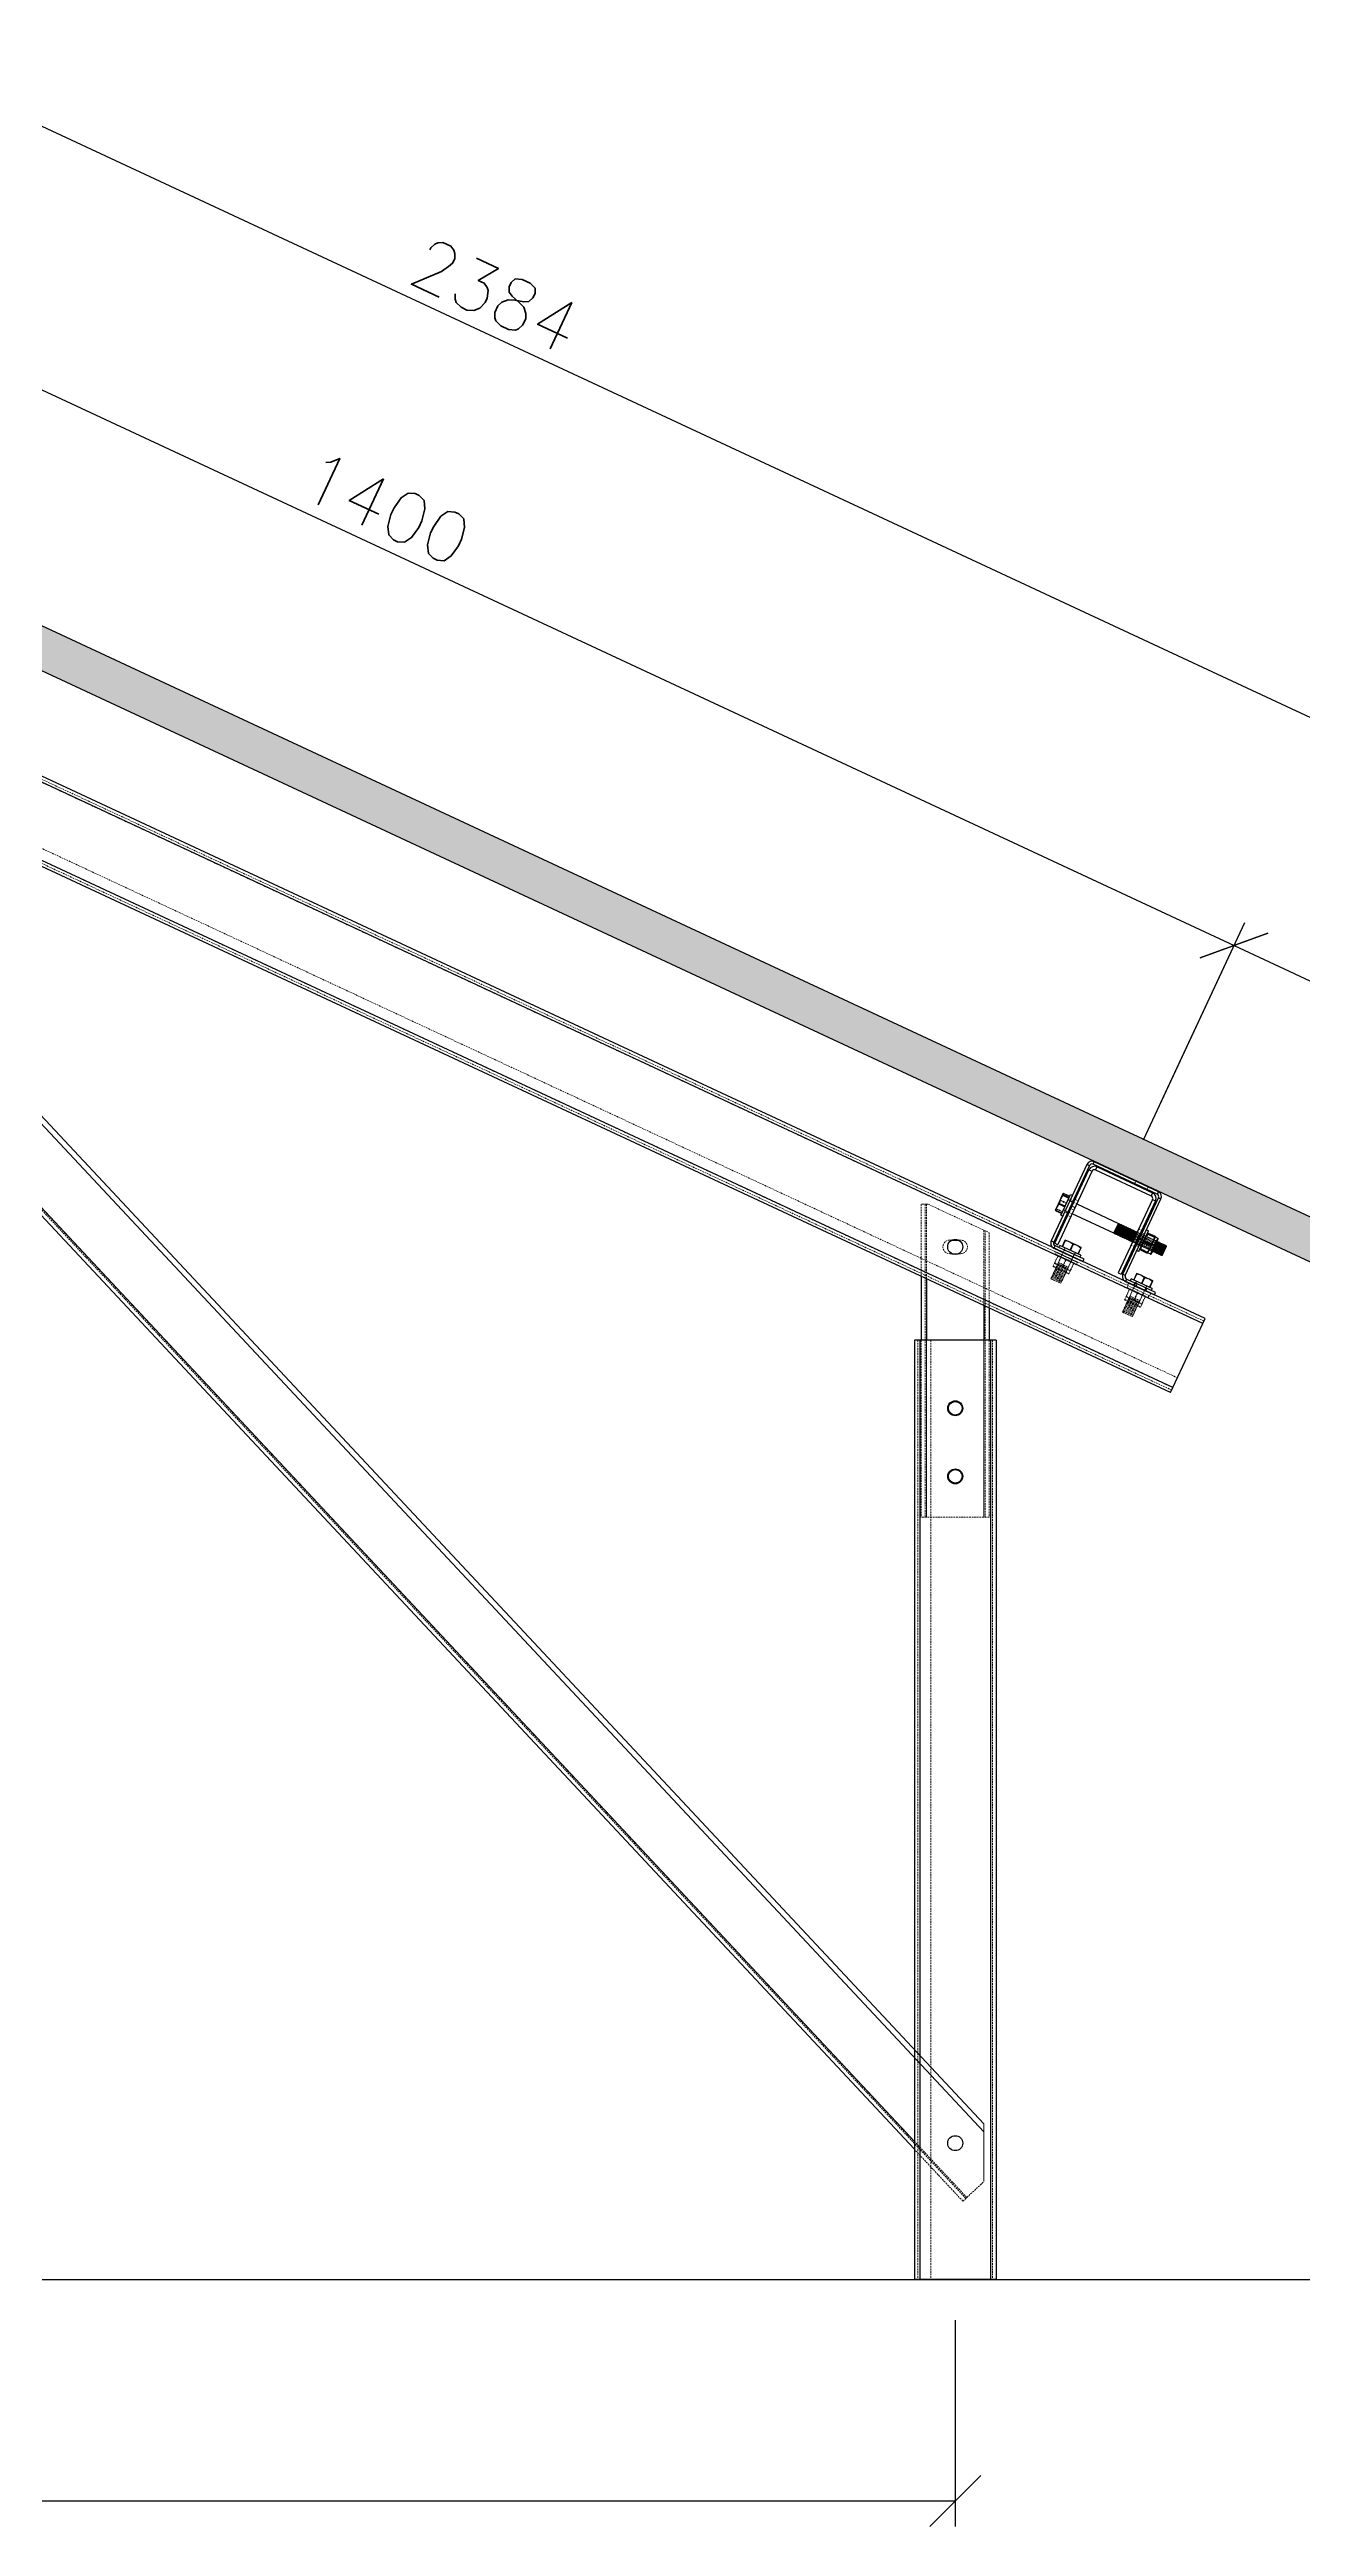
# Model space of a CAD drawing. Header units: millimetres. Extents: x -116399 to 112199, y -90759 to -31335.
# Drawn here: x 98155 to 99075, y -49054 to -47234 of the extents above; entities that cross this region are included whole.
import ezdxf

# ---------------------------------------------------------------- set-up
doc = ezdxf.new("R2010")
doc.units = ezdxf.units.MM
doc.linetypes.add('HIDDEN', pattern=[1.905, 1.27, -0.635])
doc.styles.add('Annotative', font='simplex.shx', dxfattribs={"height": 2.5})
doc.dimstyles.new('Annotative', dxfattribs={"dimscale": 0, "dimtxt": 2.5, "dimasz": 2.5, "dimexe": 1.25, "dimexo": 2, "dimtad": 1, "dimtxsty": 'Annotative', "dimblk": 'OBLIQUE', "dimcen": 2.5, "dimazin": 3, "dimtfac": 1, "dimtmove": 0, "dimatfit": 3, "dimfxl": 1})

# ---------------------------------------------------------------- blocks, each defined once
blk = doc.blocks.new('pannello sezione')
h = blk.add_hatch(color=4)
h.dxf.hatch_style = 1
h.paths.add_polyline_path([(1192, 0), (-1192, 0), (-1192, -30), (1192, -30)])
at = {"color": 4, "linetype": 'Continuous', "lineweight": 25}
for p, q in [((1192, 0), (-1192, 0)), ((1192, -30), (-1192, -30))]:
    blk.add_line(p, q, dxfattribs=at)
blk = doc.blocks.new('_Oblique')
at = {"color": 0, "linetype": 'ByBlock', "lineweight": -2}
blk.add_line((-0.5, -0.5), (0.5, 0.5), dxfattribs=at)
blk = doc.blocks.new('*D417')
at = {"color": 8, "lineweight": -2}
for p, q in [((97689.6, -47443.7), (97764, -47284.2)), ((97756.1, -47301.2), (99024.9, -47892.8)), ((98958.4, -48035.4), (99032.8, -47875.8))]:
    blk.add_line(p, q, dxfattribs=at)
at = {"layer": 'Defpoints', "color": 0}
for p in [(97676.9, -47470.9), (99024.9, -47892.8), (98945.7, -48062.6)]:
    blk.add_point(p, dxfattribs=at)
at = {"color": 8, "lineweight": -2, "xscale": 37.5, "yscale": 37.5, "zscale": 37.5}
for p, rotation in [((97756.1, -47301.2), 154.9996608847011), ((99024.9, -47892.8), 334.999660884701)]:
    blk.add_blockref('_Oblique', p, dxfattribs=dict(at, rotation=rotation))
at = {"insert": (98402.4, -47571.5), "char_height": 37.5, "attachment_point": 5, "rotation": 334.9997, "style": 'Annotative'}
blk.add_mtext('1400', dxfattribs=at)
blk = doc.blocks.new('*D420')
at = {"color": 8, "lineweight": -2}
for p, q in [((97262.2, -47211.2), (97398.2, -46919.7)), ((97390.2, -46936.7), (99550.9, -47944.2)), ((99422.9, -48218.7), (99558.8, -47927.2))]:
    blk.add_line(p, q, dxfattribs=at)
at = {"layer": 'Defpoints', "color": 0}
for p in [(97249.6, -47238.3), (99550.9, -47944.2), (99410.2, -48245.9)]:
    blk.add_point(p, dxfattribs=at)
at = {"color": 8, "lineweight": -2, "xscale": 37.5, "yscale": 37.5, "zscale": 37.5}
for p, rotation in [((97390.2, -46936.7), 154.9996608846983), ((99550.9, -47944.2), 334.9996608846983)]:
    blk.add_blockref('_Oblique', p, dxfattribs=dict(at, rotation=rotation))
at = {"insert": (98482.5, -47414.9), "char_height": 37.5, "attachment_point": 5, "rotation": 334.9997, "style": 'Annotative'}
blk.add_mtext('2384', dxfattribs=at)
blk = doc.blocks.new('*D421')
at = {"color": 8, "lineweight": -2}
for p, q in [((98971.2, -48008.1), (99032.8, -47875.8)), ((99024.9, -47892.8), (99478.1, -48104.1)), ((99424.3, -48219.4), (99486, -48087.1))]:
    blk.add_line(p, q, dxfattribs=at)
at = {"layer": 'Defpoints', "color": 0}
for p in [(98958.5, -48035.2), (99478.1, -48104.1), (99411.7, -48246.6)]:
    blk.add_point(p, dxfattribs=at)
at = {"color": 8, "lineweight": -2, "xscale": 37.5, "yscale": 37.5, "zscale": 37.5}
for p, rotation in [((99024.9, -47892.8), 154.9996608846983), ((99478.1, -48104.1), 334.9996608846983)]:
    blk.add_blockref('_Oblique', p, dxfattribs=dict(at, rotation=rotation))
at = {"insert": (99263.4, -47973), "char_height": 37.5, "attachment_point": 5, "rotation": 334.9997, "style": 'Annotative'}
blk.add_mtext('500', dxfattribs=at)
blk = doc.blocks.new('A$Cebdbe276')
at = {"color": 5, "linetype": 'Continuous', "lineweight": 25}
for p, q in [((-26, -2), (-26, 0)), ((26, 0), (-26, 0)), ((26, 0), (26, -2)), ((-30, -4), (-28, -4)), ((-30, -4), (-30, -66)), ((-28, -4), (-28, -66)), ((26, -2), (-26, -2)), ((28, -4), (30, -4)), ((28, -66), (28, -4)), ((30, -66), (30, -4)), ((-36.8, -30.9), (-36.9, -31)), ((-36.9, -31), (-36.9, -31.2)), ((-36.9, -31), (-36.9, -31)), ((-36.9, -31.2), (-36.4, -31.7)), ((-36.9, -31.2), (-36.9, -34.7)), ((-36.4, -32), (-36.9, -34.7)), ((-36.9, -34.7), (-36.9, -35.9)), ((-36.9, -35.9), (-36.4, -38.6)), ((-36.9, -35.9), (-36.9, -41.2)), ((-36.4, -30.5), (-36.6, -30.6)), ((-36.4, -30.5), (-31.6, -30.5)), ((-36.4, -32), (-36.4, -31.7)), ((-31.6, -31.7), (-36.4, -31.7)), ((-36.4, -32), (-31.6, -32)), ((-31.6, -29), (-30, -29)), ((-31.6, -45.1), (-31.6, -29)), ((-28, -33.5), (-27, -33.5)), ((-24.5, -33.5), (9.2, -33.5)), ((9.2, -41.5), (9.2, -33.5)), ((9.2, -33.7), (9.4, -33.7)), ((9.4, -33.5), (10.2, -33.5)), ((9.4, -41.5), (9.4, -33.5)), ((10.2, -41.5), (10.2, -33.5)), ((10.2, -33.7), (10.4, -33.7)), ((10.4, -33.5), (11.2, -33.5)), ((10.4, -41.5), (10.4, -33.5)), ((11.2, -41.5), (11.2, -33.5)), ((11.2, -33.7), (11.4, -33.7)), ((11.4, -33.5), (12.2, -33.5)), ((11.4, -41.5), (11.4, -33.5)), ((12.2, -41.5), (12.2, -33.5)), ((12.2, -33.7), (12.4, -33.7)), ((12.4, -33.5), (13.2, -33.5)), ((12.4, -41.5), (12.4, -33.5)), ((13.2, -41.5), (13.2, -33.5)), ((13.2, -33.7), (13.4, -33.7)), ((13.4, -33.5), (14.2, -33.5)), ((13.4, -41.5), (13.4, -33.5)), ((14.2, -41.5), (14.2, -33.5)), ((14.2, -33.7), (14.4, -33.7)), ((14.4, -33.5), (15.2, -33.5)), ((14.4, -41.5), (14.4, -33.5)), ((15.2, -41.5), (15.2, -33.5)), ((15.2, -33.7), (15.4, -33.7)), ((15.4, -33.5), (16.2, -33.5)), ((15.4, -41.5), (15.4, -33.5)), ((16.2, -41.5), (16.2, -33.5)), ((16.2, -33.7), (16.4, -33.7)), ((16.4, -33.5), (17.2, -33.5)), ((16.4, -41.5), (16.4, -33.5)), ((17.2, -41.5), (17.2, -33.5)), ((17.2, -33.7), (17.4, -33.7)), ((17.4, -33.5), (18.2, -33.5)), ((17.4, -41.5), (17.4, -33.5)), ((18.2, -41.5), (18.2, -33.5)), ((18.2, -33.7), (18.4, -33.7)), ((18.4, -33.5), (19.2, -33.5)), ((18.4, -41.5), (18.4, -33.5)), ((19.2, -41.5), (19.2, -33.5)), ((19.2, -33.7), (19.4, -33.7)), ((19.4, -33.5), (20.2, -33.5)), ((19.4, -41.5), (19.4, -33.5)), ((20.2, -41.5), (20.2, -33.5)), ((20.2, -33.7), (20.4, -33.7)), ((20.4, -33.5), (21.2, -33.5)), ((20.4, -41.5), (20.4, -33.5)), ((21.2, -41.5), (21.2, -33.5)), ((21.2, -33.7), (21.4, -33.7)), ((21.4, -33.5), (22.2, -33.5)), ((21.4, -41.5), (21.4, -33.5)), ((22.2, -41.5), (22.2, -33.5)), ((22.2, -33.7), (22.4, -33.7)), ((22.4, -33.5), (23.2, -33.5)), ((22.4, -41.5), (22.4, -33.5)), ((23.2, -41.5), (23.2, -33.5)), ((23.2, -33.7), (23.4, -33.7)), ((23.4, -33.5), (24.2, -33.5)), ((23.4, -41.5), (23.4, -33.5)), ((24.2, -41.5), (24.2, -33.5)), ((24.2, -33.7), (24.4, -33.7)), ((24.4, -33.5), (24.5, -33.5)), ((24.4, -41.5), (24.4, -33.5)), ((27, -33.5), (27.2, -33.5)), ((27.2, -41.5), (27.2, -33.5)), ((27.2, -33.7), (27.4, -33.7)), ((27.4, -33.5), (28, -33.5)), ((27.4, -41.5), (27.4, -33.5)), ((30, -29), (31.6, -29)), ((31.6, -45.1), (31.6, -29)), ((31.6, -31), (31.6, -31)), ((32.1, -30.7), (37.6, -30.7)), ((32.1, -31.5), (32.1, -31.3)), ((37.6, -31.3), (32.1, -31.3)), ((32.1, -31.5), (37.6, -31.5)), ((37.6, -31.5), (37.6, -31.3)), ((38.1, -31), (38.1, -31)), ((38.1, -31), (40.1, -31)), ((38.1, -44), (38.1, -31)), ((40.1, -44), (40.1, -31)), ((40.6, -43.5), (40.6, -31.5)), ((40.6, -33.5), (41.2, -33.5)), ((41.2, -41.5), (41.2, -33.5)), ((41.2, -33.7), (41.4, -33.7)), ((41.4, -33.5), (42.2, -33.5)), ((41.4, -41.5), (41.4, -33.5)), ((42.2, -41.5), (42.2, -33.5)), ((42.2, -33.7), (42.4, -33.7)), ((42.4, -33.5), (43.2, -33.5)), ((42.4, -41.5), (42.4, -33.5)), ((43.2, -41.5), (43.2, -33.5)), ((43.2, -33.7), (43.4, -33.7)), ((43.4, -33.5), (44.2, -33.5)), ((43.4, -41.5), (43.4, -33.5)), ((44.2, -41.5), (44.2, -33.5)), ((44.2, -33.7), (44.4, -33.7)), ((44.4, -33.5), (45.2, -33.5)), ((44.4, -41.5), (44.4, -33.5)), ((45.2, -41.5), (45.2, -33.5)), ((45.2, -33.7), (45.4, -33.7)), ((45.4, -33.5), (46.2, -33.5)), ((45.4, -41.5), (45.4, -33.5)), ((46.2, -41.5), (46.2, -33.5)), ((46.2, -33.7), (46.4, -33.7)), ((46.4, -33.5), (47.2, -33.5)), ((46.4, -41.5), (46.4, -33.5)), ((47.2, -41.5), (47.2, -33.5)), ((47.2, -33.7), (47.4, -33.7)), ((47.4, -33.5), (48.2, -33.5)), ((47.4, -41.5), (47.4, -33.5)), ((48.2, -41.5), (48.2, -33.5)), ((48.2, -33.7), (48.4, -33.7)), ((48.4, -41.3), (48.4, -33.7)), ((-36.4, -39), (-36.9, -41.2)), ((-36.9, -41.2), (-36.9, -42.2)), ((-36.9, -42.2), (-36.4, -44.4)), ((-36.9, -42.2), (-36.9, -44)), ((-36.4, -44.5), (-36.8, -44.1)), ((-31.6, -38.6), (-36.4, -38.6)), ((-36.4, -39), (-36.4, -38.6)), ((-36.4, -39), (-31.6, -39)), ((-31.6, -44.4), (-36.4, -44.4)), ((-36.4, -44.5), (-36.4, -44.4)), ((-36.4, -44.5), (-31.6, -44.5)), ((-31.6, -46), (-31.6, -45.1)), ((-30, -46), (-31.6, -46)), ((-27, -41.5), (-28, -41.5)), ((9.2, -41.5), (-24.5, -41.5)), ((9.4, -41.3), (9.2, -41.3)), ((10.2, -41.5), (9.4, -41.5)), ((10.4, -41.3), (10.2, -41.3)), ((11.2, -41.5), (10.4, -41.5)), ((11.4, -41.3), (11.2, -41.3)), ((12.2, -41.5), (11.4, -41.5)), ((12.4, -41.3), (12.2, -41.3)), ((13.2, -41.5), (12.4, -41.5)), ((13.4, -41.3), (13.2, -41.3)), ((14.2, -41.5), (13.4, -41.5)), ((14.4, -41.3), (14.2, -41.3)), ((15.2, -41.5), (14.4, -41.5)), ((15.4, -41.3), (15.2, -41.3)), ((16.2, -41.5), (15.4, -41.5)), ((16.4, -41.3), (16.2, -41.3)), ((17.2, -41.5), (16.4, -41.5)), ((17.4, -41.3), (17.2, -41.3)), ((18.2, -41.5), (17.4, -41.5)), ((18.4, -41.3), (18.2, -41.3)), ((19.2, -41.5), (18.4, -41.5)), ((19.4, -41.3), (19.2, -41.3)), ((20.2, -41.5), (19.4, -41.5)), ((20.4, -41.3), (20.2, -41.3)), ((21.2, -41.5), (20.4, -41.5)), ((21.4, -41.3), (21.2, -41.3)), ((22.2, -41.5), (21.4, -41.5)), ((22.4, -41.3), (22.2, -41.3)), ((23.2, -41.5), (22.4, -41.5)), ((23.4, -41.3), (23.2, -41.3)), ((24.2, -41.5), (23.4, -41.5)), ((24.4, -41.3), (24.2, -41.3)), ((24.5, -41.5), (24.4, -41.5)), ((27.2, -41.5), (27, -41.5)), ((27.4, -41.3), (27.2, -41.3)), ((28, -41.5), (27.4, -41.5)), ((31.6, -46), (30, -46)), ((32.2, -41.5), (31.6, -41.5)), ((31.6, -44), (31.6, -44)), ((31.6, -46), (31.6, -45.1)), ((32.1, -38.3), (32.1, -37.9)), ((37.6, -37.9), (32.1, -37.9)), ((32.1, -38.3), (37.6, -38.3)), ((32.1, -43.5), (32.1, -43.7)), ((32.1, -44.3), (32.1, -44.1)), ((37.6, -44.1), (32.1, -44.1)), ((32.1, -44.3), (37.6, -44.3)), ((37.6, -38.3), (37.6, -37.9)), ((38, -41.4), (37.6, -43.5)), ((37.6, -43.5), (37.6, -43.7)), ((37.6, -44.3), (37.6, -44.1)), ((38.1, -44), (38.1, -44)), ((40.1, -44), (38.1, -44)), ((41.2, -41.5), (40.6, -41.5)), ((41.4, -41.3), (41.2, -41.3)), ((42.2, -41.5), (41.4, -41.5)), ((42.4, -41.3), (42.2, -41.3)), ((43.2, -41.5), (42.4, -41.5)), ((43.4, -41.3), (43.2, -41.3)), ((44.2, -41.5), (43.4, -41.5)), ((44.4, -41.3), (44.2, -41.3)), ((45.2, -41.5), (44.4, -41.5)), ((45.4, -41.3), (45.2, -41.3)), ((46.2, -41.5), (45.4, -41.5)), ((46.4, -41.3), (46.2, -41.3)), ((47.2, -41.5), (46.4, -41.5)), ((47.4, -41.3), (47.2, -41.3)), ((48.2, -41.5), (47.4, -41.5)), ((48.4, -41.3), (48.2, -41.3)), ((-28, -66), (-30, -66)), ((-26, -68), (-26, -70)), ((-26, -68), (-17.5, -68)), ((-26, -70), (-17.5, -70)), ((-23, -68), (-23, -66.4)), ((-6, -66.4), (-23, -66.4)), ((-21, -61.6), (-21, -61.1)), ((-18.3, -61.1), (-21, -61.1)), ((-21, -61.6), (-20.8, -61.6)), ((-21, -61.6), (-21, -66.4)), ((-18.3, -61.1), (-20.8, -61.6)), ((-20.8, -66.4), (-20.8, -61.6)), ((-17.2, -61.1), (-18.3, -61.1)), ((-2.5, -68), (-17.5, -68)), ((-17.5, -70), (-2.5, -70)), ((-11.8, -61.1), (-17.2, -61.1)), ((-14.7, -61.6), (-17.2, -61.1)), ((-14.7, -61.6), (-14.3, -61.6)), ((-14.7, -61.6), (-14.7, -66.4)), ((-11.8, -61.1), (-14.3, -61.6)), ((-14.3, -66.4), (-14.3, -61.6)), ((-10.7, -61.1), (-11.8, -61.1)), ((-8.2, -61.6), (-10.7, -61.1)), ((-8, -61.1), (-10.7, -61.1)), ((-8.2, -61.6), (-8.2, -66.4)), ((-8.2, -61.6), (-8, -61.6)), ((-8, -61.1), (-8, -61.6)), ((-8, -66.4), (-8, -61.6)), ((-6, -66.4), (-6, -68)), ((-2.5, -70), (-2.5, -68)), ((30, -66), (28, -66)), ((32, -68), (32, -70)), ((32, -68), (40.5, -68)), ((32, -70), (40.5, -70)), ((35, -68), (35, -66.4)), ((52, -66.4), (35, -66.4)), ((37, -61.6), (37, -61.1)), ((39.7, -61.1), (37, -61.1)), ((37, -61.6), (37.2, -61.6)), ((37, -61.6), (37, -66.4)), ((39.7, -61.1), (37.2, -61.6)), ((37.2, -66.4), (37.2, -61.6)), ((40.8, -61.1), (39.7, -61.1)), ((40.5, -68), (40.5, -70)), ((55.5, -68), (40.5, -68)), ((40.5, -70), (55.5, -70)), ((46.2, -61.1), (40.8, -61.1)), ((43.3, -61.6), (40.8, -61.1)), ((43.3, -61.6), (43.7, -61.6)), ((43.3, -61.6), (43.3, -66.4)), ((46.2, -61.1), (43.7, -61.6)), ((43.7, -66.4), (43.7, -61.6)), ((47.3, -61.1), (46.2, -61.1)), ((49.8, -61.6), (47.3, -61.1)), ((50, -61.1), (47.3, -61.1)), ((49.8, -61.6), (49.8, -66.4)), ((49.8, -61.6), (50, -61.6)), ((50, -61.1), (50, -61.6)), ((50, -66.4), (50, -61.6)), ((52, -66.4), (52, -68)), ((55.5, -70), (55.5, -68))]:
    blk.add_line(p, q, dxfattribs=at)
at = {"color": 5, "linetype": 'HIDDEN', "lineweight": 18}
for p, q in [((-26, 0), (-26, -2)), ((-26, -2), (-26, 0)), ((-26, 0), (-26, -2)), ((-26, -2), (-26, 0)), ((-26, 0), (-26, -2)), ((-26, -2), (-26, 0)), ((-26, 0), (-26, -2)), ((-26, -2), (-26, 0)), ((-26, 0), (-26, -2)), ((-26, -2), (-26, 0)), ((-26, 0), (-26, -2)), ((-26, -2), (-26, 0)), ((-26, 0), (-26, -2)), ((-26, -2), (-26, 0)), ((-26, 0), (-26, -2)), ((-26, -2), (-26, 0)), ((-26, 0), (-26, -2)), ((7.7, -2), (7.7, 0)), ((17.7, 0), (17.7, -2)), ((26, -2), (26, 0)), ((26, 0), (26, -2)), ((26, -2), (26, 0)), ((26, 0), (26, -2)), ((26, -2), (26, 0)), ((26, 0), (26, -2)), ((26, -2), (26, 0)), ((26, 0), (26, -2)), ((26, -2), (26, 0)), ((26, 0), (26, -2)), ((26, -2), (26, 0)), ((26, 0), (26, -2)), ((26, -2), (26, 0)), ((26, 0), (26, -2)), ((26, -2), (26, 0)), ((26, 0), (26, -2)), ((26, -2), (26, 0)), ((-28, -4), (-30, -4)), ((-30, -4), (-28, -4)), ((-28, -4), (-30, -4)), ((-30, -4), (-28, -4)), ((-28, -4), (-30, -4)), ((-30, -4), (-28, -4)), ((-28, -4), (-30, -4)), ((-30, -4), (-28, -4)), ((-28, -4), (-30, -4)), ((-30, -4), (-28, -4)), ((-28, -4), (-30, -4)), ((-30, -4), (-28, -4)), ((-28, -4), (-30, -4)), ((-30, -4), (-28, -4)), ((-28, -4), (-30, -4)), ((-30, -4), (-28, -4)), ((-28, -4), (-30, -4)), ((30, -4), (28, -4)), ((28, -4), (30, -4)), ((30, -4), (28, -4)), ((28, -4), (30, -4)), ((30, -4), (28, -4)), ((28, -4), (30, -4)), ((30, -4), (28, -4)), ((28, -4), (30, -4)), ((30, -4), (28, -4)), ((28, -4), (30, -4)), ((30, -4), (28, -4)), ((28, -4), (30, -4)), ((30, -4), (28, -4)), ((28, -4), (30, -4)), ((30, -4), (28, -4)), ((28, -4), (30, -4)), ((30, -4), (28, -4)), ((-36.9, -32.8), (-36.4, -30.6)), ((-36.4, -36), (-36.9, -33.8)), ((-36.9, -39.1), (-36.4, -36.4)), ((-36.4, -30.5), (-36.4, -30.6)), ((-31.6, -30.6), (-36.4, -30.6)), ((-36.4, -36), (-36.4, -36.4)), ((-36.4, -36), (-31.6, -36)), ((-31.6, -36.4), (-36.4, -36.4)), ((-31.6, -33.3), (-30, -33.3)), ((-31.6, -33.5), (-28, -33.5)), ((-30, -32.5), (-28, -32.5)), ((24.5, -33.5), (25.2, -33.5)), ((25.2, -41.5), (25.2, -33.5)), ((25.2, -33.7), (25.4, -33.7)), ((25.4, -41.5), (25.4, -33.5)), ((25.4, -33.5), (26.2, -33.5)), ((26.2, -41.5), (26.2, -33.5)), ((26.2, -33.7), (26.4, -33.7)), ((26.4, -41.5), (26.4, -33.5)), ((26.4, -33.5), (27, -33.5)), ((28, -32.5), (30, -32.5)), ((28, -33.5), (28.2, -33.5)), ((28.2, -41.5), (28.2, -33.5)), ((28.2, -33.7), (28.4, -33.7)), ((28.4, -41.5), (28.4, -33.5)), ((28.4, -33.5), (29.2, -33.5)), ((29.2, -41.5), (29.2, -33.5)), ((29.2, -33.7), (29.4, -33.7)), ((29.4, -41.5), (29.4, -33.5)), ((29.4, -33.5), (30.2, -33.5)), ((30, -33.3), (31.6, -33.3)), ((30.2, -41.5), (30.2, -33.5)), ((30.2, -33.7), (30.4, -33.7)), ((30.4, -41.5), (30.4, -33.5)), ((30.4, -33.5), (31.2, -33.5)), ((31.2, -41.5), (31.2, -33.5)), ((31.2, -33.7), (31.4, -33.7)), ((31.4, -41.5), (31.4, -33.5)), ((31.4, -33.5), (32.2, -33.5)), ((31.6, -44), (31.6, -31)), ((31.6, -33.5), (40.5, -33.5)), ((32.1, -30.7), (32.1, -30.9)), ((37.6, -30.9), (32.1, -30.9)), ((32.2, -41.5), (32.2, -33.5)), ((32.2, -33.7), (32.4, -33.7)), ((32.4, -41.5), (32.4, -33.5)), ((32.4, -33.5), (33.2, -33.5)), ((33.2, -41.5), (33.2, -33.5)), ((33.2, -33.7), (33.4, -33.7)), ((33.4, -41.5), (33.4, -33.5)), ((33.4, -33.5), (34.2, -33.5)), ((34.2, -41.5), (34.2, -33.5)), ((34.2, -33.7), (34.4, -33.7)), ((34.4, -41.5), (34.4, -33.5)), ((34.4, -33.5), (35.2, -33.5)), ((35.2, -41.5), (35.2, -33.5)), ((35.2, -33.7), (35.4, -33.7)), ((35.4, -41.5), (35.4, -33.5)), ((35.4, -33.5), (36.2, -33.5)), ((36.2, -41.5), (36.2, -33.5)), ((36.2, -33.7), (36.4, -33.7)), ((36.4, -41.5), (36.4, -33.5)), ((36.4, -33.5), (37.2, -33.5)), ((37.2, -41.5), (37.2, -33.5)), ((37.2, -33.7), (37.4, -33.7)), ((37.4, -41.5), (37.4, -33.5)), ((37.4, -33.5), (38.2, -33.5)), ((37.6, -30.7), (37.6, -30.9)), ((38.2, -41.5), (38.2, -33.5)), ((38.2, -33.7), (38.4, -33.7)), ((38.4, -41.5), (38.4, -33.5)), ((38.4, -33.5), (39.2, -33.5)), ((39.2, -41.5), (39.2, -33.5)), ((39.2, -33.7), (39.4, -33.7)), ((39.4, -41.5), (39.4, -33.5)), ((39.4, -33.5), (40.2, -33.5)), ((40.1, -31), (40.1, -44)), ((40.2, -41.5), (40.2, -33.5)), ((40.2, -33.7), (40.4, -33.7)), ((40.4, -41.5), (40.4, -33.5)), ((40.4, -33.5), (40.6, -33.5)), ((40.5, -33.5), (40.6, -33.4)), ((40.5, -41.5), (40.5, -33.5)), ((-36.4, -43), (-36.9, -40.3)), ((-36.4, -43), (-31.6, -43)), ((-36.4, -43), (-36.4, -43.3)), ((-31.6, -43.3), (-36.4, -43.3)), ((-28, -41.5), (-31.6, -41.5)), ((-30, -41.7), (-31.6, -41.7)), ((-28, -42.5), (-30, -42.5)), ((24.5, -36.5), (27, -36.5)), ((27, -36.5), (24.5, -36.5)), ((24.5, -36.5), (27, -36.5)), ((27, -36.5), (24.5, -36.5)), ((24.5, -36.5), (27, -36.5)), ((27, -36.5), (24.5, -36.5)), ((24.5, -36.5), (27, -36.5)), ((27, -36.5), (24.5, -36.5)), ((27, -38.5), (24.5, -38.5)), ((27, -38.5), (24.5, -38.5)), ((27, -38.5), (24.5, -38.5)), ((27, -38.5), (24.5, -38.5)), ((27, -38.5), (24.5, -38.5)), ((27, -38.5), (24.5, -38.5)), ((27, -38.5), (24.5, -38.5)), ((27, -38.5), (24.5, -38.5)), ((25.2, -41.5), (24.5, -41.5)), ((25.4, -41.3), (25.2, -41.3)), ((26.2, -41.5), (25.4, -41.5)), ((26.4, -41.3), (26.2, -41.3)), ((27, -41.5), (26.4, -41.5)), ((28.2, -41.5), (28, -41.5)), ((30, -42.5), (28, -42.5)), ((28.4, -41.3), (28.2, -41.3)), ((29.2, -41.5), (28.4, -41.5)), ((29.4, -41.3), (29.2, -41.3)), ((30.2, -41.5), (29.4, -41.5)), ((31.6, -41.7), (30, -41.7)), ((30.4, -41.3), (30.2, -41.3)), ((31.2, -41.5), (30.4, -41.5)), ((31.4, -41.3), (31.2, -41.3)), ((31.6, -41.5), (31.4, -41.5)), ((40.5, -41.5), (31.6, -41.5)), ((32.1, -36.7), (32.1, -37.1)), ((32.1, -36.7), (37.6, -36.7)), ((37.6, -37.1), (32.1, -37.1)), ((32.1, -43.5), (37.6, -43.5)), ((37.6, -43.7), (32.1, -43.7)), ((32.4, -41.3), (32.2, -41.3)), ((33.2, -41.5), (32.4, -41.5)), ((33.4, -41.3), (33.2, -41.3)), ((34.2, -41.5), (33.4, -41.5)), ((34.4, -41.3), (34.2, -41.3)), ((35.2, -41.5), (34.4, -41.5)), ((35.4, -41.3), (35.2, -41.3)), ((36.2, -41.5), (35.4, -41.5)), ((36.4, -41.3), (36.2, -41.3)), ((37.2, -41.5), (36.4, -41.5)), ((37.4, -41.3), (37.2, -41.3)), ((38.2, -41.5), (37.4, -41.5)), ((37.6, -36.7), (37.6, -37.1)), ((38.4, -41.3), (38.2, -41.3)), ((39.2, -41.5), (38.4, -41.5)), ((39.4, -41.3), (39.2, -41.3)), ((40.2, -41.5), (39.4, -41.5)), ((40.1, -44), (40.1, -44)), ((40.4, -41.3), (40.2, -41.3)), ((40.6, -41.5), (40.4, -41.5)), ((40.6, -41.6), (40.5, -41.5)), ((-28, -66), (-30, -66)), ((-28, -66), (-30, -66)), ((-28, -66), (-30, -66)), ((-28, -66), (-30, -66)), ((-28, -66), (-30, -66)), ((-28, -66), (-30, -66)), ((-28, -66), (-30, -66)), ((-28, -66), (-30, -66)), ((-28, -66), (-30, -66)), ((-28, -66), (-30, -66)), ((-28, -66), (-30, -66)), ((-28, -66), (-30, -66)), ((-28, -66), (-30, -66)), ((-28, -66), (-30, -66)), ((-28, -66), (-30, -66)), ((-28, -66), (-30, -66)), ((-28, -66), (-30, -66)), ((-26, -68), (-26, -70)), ((-26, -68), (-26, -70)), ((-26, -68), (-26, -70)), ((-26, -68), (-26, -70)), ((-26, -68), (-26, -70)), ((-26, -68), (-26, -70)), ((-26, -68), (-26, -70)), ((-26, -68), (-26, -70)), ((-26, -68), (-26, -70)), ((-26, -68), (-26, -70)), ((-26, -68), (-26, -70)), ((-26, -68), (-26, -70)), ((-26, -68), (-26, -70)), ((-26, -68), (-26, -70)), ((-26, -68), (-26, -70)), ((-26, -68), (-26, -70)), ((-26, -68), (-26, -70)), ((-23, -73.6), (-23, -72)), ((-18.7, -68), (-18.7, -66.4)), ((-18.7, -73.6), (-18.7, -72)), ((-18.5, -78.2), (-18.5, -66.4)), ((-10.5, -66.4), (-10.5, -78.2)), ((-10.3, -66.4), (-10.3, -68)), ((-10.3, -72), (-10.3, -73.6)), ((-6, -72), (-6, -73.6)), ((30, -66), (28, -66)), ((30, -66), (28, -66)), ((30, -66), (28, -66)), ((30, -66), (28, -66)), ((30, -66), (28, -66)), ((30, -66), (28, -66)), ((30, -66), (28, -66)), ((30, -66), (28, -66)), ((30, -66), (28, -66)), ((30, -66), (28, -66)), ((30, -66), (28, -66)), ((30, -66), (28, -66)), ((30, -66), (28, -66)), ((30, -66), (28, -66)), ((30, -66), (28, -66)), ((30, -66), (28, -66)), ((30, -66), (28, -66)), ((32, -68), (32, -70)), ((32, -68), (32, -70)), ((32, -68), (32, -70)), ((32, -68), (32, -70)), ((32, -68), (32, -70)), ((32, -68), (32, -70)), ((32, -68), (32, -70)), ((32, -68), (32, -70)), ((32, -68), (32, -70)), ((32, -68), (32, -70)), ((32, -68), (32, -70)), ((32, -68), (32, -70)), ((32, -68), (32, -70)), ((32, -68), (32, -70)), ((32, -68), (32, -70)), ((32, -68), (32, -70)), ((32, -68), (32, -70)), ((34.5, -72), (34.5, -70)), ((35, -73.6), (35, -72)), ((38.5, -70), (38.5, -68)), ((39, -70), (39, -68)), ((39.3, -68), (39.3, -66.4)), ((39.3, -73.6), (39.3, -72)), ((39.5, -78.2), (39.5, -66.4)), ((39.5, -72), (39.5, -70)), ((39.5, -70), (39.5, -72)), ((40.5, -70), (40.5, -68)), ((40.5, -68), (40.5, -70)), ((40.5, -70), (40.5, -68)), ((40.5, -68), (40.5, -70)), ((40.5, -70), (40.5, -68)), ((40.5, -68), (40.5, -70)), ((40.5, -70), (40.5, -68)), ((40.5, -68), (40.5, -70)), ((40.5, -70), (40.5, -68)), ((40.5, -68), (40.5, -70)), ((40.5, -70), (40.5, -68)), ((40.5, -68), (40.5, -70)), ((40.5, -70), (40.5, -68)), ((40.5, -68), (40.5, -70)), ((40.5, -70), (40.5, -68)), ((40.5, -68), (40.5, -70)), ((40.5, -70), (40.5, -68)), ((47.5, -66.4), (47.5, -78.2)), ((47.5, -70), (47.5, -72)), ((47.5, -70), (47.5, -72)), ((47.7, -66.4), (47.7, -68)), ((47.7, -72), (47.7, -73.6)), ((48, -68), (48, -70)), ((48.4, -68), (48.4, -70)), ((52, -72), (52, -73.6)), ((52.5, -70), (52.5, -72)), ((-6, -73.6), (-23, -73.6)), ((-21, -74.1), (-21, -73.6)), ((-8, -73.6), (-21, -73.6)), ((-21, -73.6), (-21, -73.6)), ((-20.8, -74.1), (-21, -74.1)), ((-21, -74.1), (-20.8, -74.1)), ((-21, -74.1), (-21, -79.6)), ((-21, -79.6), (-21, -80.1)), ((-20.8, -79.6), (-21, -79.6)), ((-21, -79.6), (-20.8, -79.6)), ((-21, -80.1), (-8, -80.1)), ((-21, -80.1), (-21, -80.1)), ((-21, -82.1), (-21, -80.1)), ((-8, -82.1), (-21, -82.1)), ((-20.8, -79.6), (-20.8, -74.1)), ((-20.5, -82.6), (-8.5, -82.6)), ((-18.6, -82.6), (-18.5, -82.5)), ((-18.5, -82.5), (-18.5, -73.6)), ((-18.5, -78.2), (-10.5, -78.2)), ((-18.5, -78.4), (-10.5, -78.4)), ((-18.5, -79.2), (-18.5, -78.4)), ((-18.5, -79.2), (-10.5, -79.2)), ((-18.5, -79.4), (-10.5, -79.4)), ((-18.5, -80.2), (-18.5, -79.4)), ((-18.5, -80.2), (-10.5, -80.2)), ((-18.5, -80.4), (-10.5, -80.4)), ((-18.5, -81.2), (-18.5, -80.4)), ((-18.5, -81.2), (-10.5, -81.2)), ((-18.5, -81.4), (-10.5, -81.4)), ((-18.5, -82.2), (-18.5, -81.4)), ((-18.5, -82.2), (-10.5, -82.2)), ((-18.5, -82.4), (-10.5, -82.4)), ((-18.5, -83.2), (-18.5, -82.4)), ((-18.5, -82.5), (-10.5, -82.5)), ((-18.5, -83.2), (-10.5, -83.2)), ((-18.5, -83.4), (-10.5, -83.4)), ((-18.5, -84.2), (-18.5, -83.4)), ((-18.5, -84.2), (-10.5, -84.2)), ((-18.5, -84.4), (-10.5, -84.4)), ((-18.5, -85.2), (-18.5, -84.4)), ((-18.5, -85.2), (-10.5, -85.2)), ((-18.5, -85.4), (-10.5, -85.4)), ((-18.5, -86.2), (-18.5, -85.4)), ((-18.5, -86.2), (-10.5, -86.2)), ((-18.5, -86.4), (-10.5, -86.4)), ((-18.5, -87.2), (-18.5, -86.4)), ((-18.5, -87.2), (-10.5, -87.2)), ((-18.5, -87.4), (-10.5, -87.4)), ((-18.5, -88.2), (-18.5, -87.4)), ((-18.5, -88.2), (-10.5, -88.2)), ((-18.5, -88.4), (-10.5, -88.4)), ((-18.5, -89.2), (-18.5, -88.4)), ((-18.5, -89.2), (-10.5, -89.2)), ((-18.5, -89.4), (-10.5, -89.4)), ((-18.5, -90.2), (-18.5, -89.4)), ((-18.5, -90.2), (-10.5, -90.2)), ((-18.5, -90.4), (-10.5, -90.4)), ((-18.5, -91.2), (-18.5, -90.4)), ((-18.3, -78.4), (-18.3, -78.2)), ((-18.3, -79.4), (-18.3, -79.2)), ((-18.3, -80.4), (-18.3, -80.2)), ((-18.3, -81.4), (-18.3, -81.2)), ((-18.3, -82.4), (-18.3, -82.2)), ((-18.3, -83.4), (-18.3, -83.2)), ((-18.3, -84.4), (-18.3, -84.2)), ((-18.3, -85.4), (-18.3, -85.2)), ((-18.3, -86.4), (-18.3, -86.2)), ((-18.3, -87.4), (-18.3, -87.2)), ((-18.3, -88.4), (-18.3, -88.2)), ((-18.3, -89.4), (-18.3, -89.2)), ((-18.3, -90.4), (-18.3, -90.2)), ((-14.7, -74.1), (-14.3, -74.1)), ((-14.7, -74.1), (-14.7, -79.6)), ((-14.7, -79.6), (-14.3, -79.6)), ((-14.3, -79.6), (-14.3, -74.1)), ((-10.7, -78.2), (-10.7, -78.4)), ((-10.7, -79.2), (-10.7, -79.4)), ((-10.7, -80.2), (-10.7, -80.4)), ((-10.7, -81.2), (-10.7, -81.4)), ((-10.7, -82.2), (-10.7, -82.4)), ((-10.7, -83.2), (-10.7, -83.4)), ((-10.7, -84.2), (-10.7, -84.4)), ((-10.7, -85.2), (-10.7, -85.4)), ((-10.7, -86.2), (-10.7, -86.4)), ((-10.7, -87.2), (-10.7, -87.4)), ((-10.7, -88.2), (-10.7, -88.4)), ((-10.7, -89.2), (-10.7, -89.4)), ((-10.7, -90.2), (-10.7, -90.4)), ((-10.5, -73.6), (-10.5, -82.5)), ((-10.5, -78.4), (-10.5, -79.2)), ((-10.5, -79.4), (-10.5, -80.2)), ((-10.5, -80.4), (-10.5, -81.2)), ((-10.5, -81.4), (-10.5, -82.2)), ((-10.5, -82.4), (-10.5, -83.2)), ((-10.5, -82.5), (-10.4, -82.6)), ((-10.5, -83.4), (-10.5, -84.2)), ((-10.5, -84.4), (-10.5, -85.2)), ((-10.5, -85.4), (-10.5, -86.2)), ((-10.5, -86.4), (-10.5, -87.2)), ((-10.5, -87.4), (-10.5, -88.2)), ((-10.5, -88.4), (-10.5, -89.2)), ((-10.5, -89.4), (-10.5, -90.2)), ((-10.5, -90.4), (-10.5, -91.2)), ((-8.2, -74.1), (-8, -74.1)), ((-8, -74.1), (-8.2, -74.1)), ((-8.2, -74.1), (-8.2, -79.6)), ((-8, -79.6), (-8.2, -79.6)), ((-8.2, -79.6), (-8, -79.6)), ((-8, -74.1), (-8, -73.6)), ((-8, -73.6), (-8, -73.6)), ((-8, -79.6), (-8, -74.1)), ((-8, -79.6), (-8, -80.1)), ((-8, -80.1), (-8, -80.1)), ((-8, -80.1), (-8, -82.1)), ((52, -73.6), (35, -73.6)), ((37, -74.1), (37, -73.6)), ((50, -73.6), (37, -73.6)), ((37, -73.6), (37, -73.6)), ((37.2, -74.1), (37, -74.1)), ((37, -74.1), (37.2, -74.1)), ((37, -74.1), (37, -79.6)), ((37, -79.6), (37, -80.1)), ((37.2, -79.6), (37, -79.6)), ((37, -79.6), (37.2, -79.6)), ((37, -80.1), (50, -80.1)), ((37, -80.1), (37, -80.1)), ((37, -82.1), (37, -80.1)), ((50, -82.1), (37, -82.1)), ((37.2, -79.6), (37.2, -74.1)), ((37.5, -82.6), (49.5, -82.6)), ((39.4, -82.6), (39.5, -82.5)), ((39.5, -82.5), (39.5, -73.6)), ((39.5, -78.2), (47.5, -78.2)), ((39.5, -78.4), (47.5, -78.4)), ((39.5, -79.2), (39.5, -78.4)), ((39.5, -79.2), (47.5, -79.2)), ((39.5, -79.4), (47.5, -79.4)), ((39.5, -80.2), (39.5, -79.4)), ((39.5, -80.2), (47.5, -80.2)), ((39.5, -80.4), (47.5, -80.4)), ((39.5, -81.2), (39.5, -80.4)), ((39.5, -81.2), (47.5, -81.2)), ((39.5, -81.4), (47.5, -81.4)), ((39.5, -82.2), (39.5, -81.4)), ((39.5, -82.2), (47.5, -82.2)), ((39.5, -82.4), (47.5, -82.4)), ((39.5, -83.2), (39.5, -82.4)), ((39.5, -82.5), (47.5, -82.5)), ((39.5, -83.2), (47.5, -83.2)), ((39.5, -83.4), (47.5, -83.4)), ((39.5, -84.2), (39.5, -83.4)), ((39.5, -84.2), (47.5, -84.2)), ((39.5, -84.4), (47.5, -84.4)), ((39.5, -85.2), (39.5, -84.4)), ((39.5, -85.2), (47.5, -85.2)), ((39.5, -85.4), (47.5, -85.4)), ((39.5, -86.2), (39.5, -85.4)), ((39.5, -86.2), (47.5, -86.2)), ((39.5, -86.4), (47.5, -86.4)), ((39.5, -87.2), (39.5, -86.4)), ((39.5, -87.2), (47.5, -87.2)), ((39.5, -87.4), (47.5, -87.4)), ((39.5, -88.2), (39.5, -87.4)), ((39.5, -88.2), (47.5, -88.2)), ((39.5, -88.4), (47.5, -88.4)), ((39.5, -89.2), (39.5, -88.4)), ((39.5, -89.2), (47.5, -89.2)), ((39.5, -89.4), (47.5, -89.4)), ((39.5, -90.2), (39.5, -89.4)), ((39.5, -90.2), (47.5, -90.2)), ((39.5, -90.4), (47.5, -90.4)), ((39.5, -91.2), (39.5, -90.4)), ((39.7, -78.4), (39.7, -78.2)), ((39.7, -79.4), (39.7, -79.2)), ((39.7, -80.4), (39.7, -80.2)), ((39.7, -81.4), (39.7, -81.2)), ((39.7, -82.4), (39.7, -82.2)), ((39.7, -83.4), (39.7, -83.2)), ((39.7, -84.4), (39.7, -84.2)), ((39.7, -85.4), (39.7, -85.2)), ((39.7, -86.4), (39.7, -86.2)), ((39.7, -87.4), (39.7, -87.2)), ((39.7, -88.4), (39.7, -88.2)), ((39.7, -89.4), (39.7, -89.2)), ((39.7, -90.4), (39.7, -90.2)), ((43.3, -74.1), (43.7, -74.1)), ((43.3, -74.1), (43.3, -79.6)), ((43.3, -79.6), (43.7, -79.6)), ((43.7, -79.6), (43.7, -74.1)), ((47.3, -78.2), (47.3, -78.4)), ((47.3, -79.2), (47.3, -79.4)), ((47.3, -80.2), (47.3, -80.4)), ((47.3, -81.2), (47.3, -81.4)), ((47.3, -82.2), (47.3, -82.4)), ((47.3, -83.2), (47.3, -83.4)), ((47.3, -84.2), (47.3, -84.4)), ((47.3, -85.2), (47.3, -85.4)), ((47.3, -86.2), (47.3, -86.4)), ((47.3, -87.2), (47.3, -87.4)), ((47.3, -88.2), (47.3, -88.4)), ((47.3, -89.2), (47.3, -89.4)), ((47.3, -90.2), (47.3, -90.4)), ((47.5, -73.6), (47.5, -82.5)), ((47.5, -78.4), (47.5, -79.2)), ((47.5, -79.4), (47.5, -80.2)), ((47.5, -80.4), (47.5, -81.2)), ((47.5, -81.4), (47.5, -82.2)), ((47.5, -82.4), (47.5, -83.2)), ((47.5, -82.5), (47.6, -82.6)), ((47.5, -83.4), (47.5, -84.2)), ((47.5, -84.4), (47.5, -85.2)), ((47.5, -85.4), (47.5, -86.2)), ((47.5, -86.4), (47.5, -87.2)), ((47.5, -87.4), (47.5, -88.2)), ((47.5, -88.4), (47.5, -89.2)), ((47.5, -89.4), (47.5, -90.2)), ((47.5, -90.4), (47.5, -91.2)), ((49.8, -74.1), (50, -74.1)), ((50, -74.1), (49.8, -74.1)), ((49.8, -74.1), (49.8, -79.6)), ((50, -79.6), (49.8, -79.6)), ((49.8, -79.6), (50, -79.6)), ((50, -74.1), (50, -73.6)), ((50, -73.6), (50, -73.6)), ((50, -79.6), (50, -74.1)), ((50, -79.6), (50, -80.1)), ((50, -80.1), (50, -80.1)), ((50, -80.1), (50, -82.1)), ((-18.5, -91.2), (-10.5, -91.2)), ((-18.3, -91.4), (-18.3, -91.2)), ((-18.3, -91.4), (-10.7, -91.4)), ((-10.7, -91.2), (-10.7, -91.4)), ((39.5, -91.2), (47.5, -91.2)), ((39.7, -91.4), (39.7, -91.2)), ((39.7, -91.4), (47.3, -91.4)), ((47.3, -91.2), (47.3, -91.4))]:
    blk.add_line(p, q, dxfattribs=at)
at = {"color": 1, "linetype": 'Continuous', "lineweight": 25}
for p, q in [((-27, -7), (-24.5, -7)), ((-27, -66.5), (-27, -7)), ((-24.5, -66.5), (-24.5, -7)), ((-22.5, -5), (-22.5, -2.5)), ((-22.5, -2.5), (22.5, -2.5)), ((-22.5, -5), (22.5, -5)), ((22.5, -2.5), (22.5, -5)), ((24.5, -7), (27, -7)), ((24.5, -7), (24.5, -66.5)), ((27, -7), (27, -66.5)), ((-27, -66.5), (-24.5, -66.5)), ((24.5, -66.5), (27, -66.5))]:
    blk.add_line(p, q, dxfattribs=at)
at = {"color": 1, "linetype": 'HIDDEN', "lineweight": 18}
for p, q in [((-24.5, -7), (-27, -7)), ((-22.5, -2.5), (-22.5, -5)), ((22.5, -5), (22.5, -2.5)), ((27, -7), (24.5, -7)), ((-27, -31), (-24.5, -31)), ((-27, -33.5), (-24.5, -33.5)), ((24.5, -31), (27, -31)), ((-27, -36.5), (-24.5, -36.5)), ((-24.5, -36.5), (-27, -36.5)), ((-24.5, -36.5), (-27, -36.5)), ((-27, -36.5), (-24.5, -36.5)), ((-24.5, -36.5), (-27, -36.5)), ((-27, -36.5), (-24.5, -36.5)), ((-24.5, -36.5), (-27, -36.5)), ((-27, -36.5), (-24.5, -36.5)), ((-24.5, -38.5), (-27, -38.5)), ((-24.5, -38.5), (-27, -38.5)), ((-24.5, -38.5), (-27, -38.5)), ((-24.5, -38.5), (-27, -38.5)), ((-24.5, -38.5), (-27, -38.5)), ((-24.5, -38.5), (-27, -38.5)), ((-24.5, -38.5), (-27, -38.5)), ((-24.5, -38.5), (-27, -38.5)), ((-24.5, -41.5), (-27, -41.5)), ((-24.5, -44), (-27, -44)), ((27, -44), (24.5, -44))]:
    blk.add_line(p, q, dxfattribs=at)
at = {"color": 5}
blk.add_line((-23, -72), (-6, -72), dxfattribs=at)
at = {"color": 5, "linetype": 'Continuous', "lineweight": 25, "flags": 128}
for points in [[(32.1, -30.7), (31.6, -31), (32.1, -31.3)], [(31.6, -33.6), (31.6, -33.4), (32.1, -30.9)], [(37.6, -31.3), (38.1, -31), (37.6, -30.7)], [(37.6, -30.9), (38, -32.5), (38, -33.6)], [(32.1, -44.3), (31.6, -44), (32.1, -43.7)], [(32.1, -43.5), (31.7, -41.7), (31.7, -41.5)], [(37.6, -43.7), (38.1, -44), (37.6, -44.3)]]:
    blk.add_lwpolyline(points, dxfattribs=at)
at = {"color": 5, "linetype": 'HIDDEN', "lineweight": 18, "flags": 128}
for points in [[(32.1, -36.7), (31.7, -35.1), (31.6, -33.6)], [(38, -33.6), (38.1, -34.2), (37.6, -36.7)], [(31.7, -41.5), (31.6, -39.9), (32.1, -37.1)]]:
    blk.add_lwpolyline(points, dxfattribs=at)
at = {"color": 5, "linetype": 'Continuous', "lineweight": 25}
for centre, radius, start, end in [((-26, -4), 4, 90, 180), ((26, -4), 4, 0, 90), ((-26, -4), 2, 90, 180), ((26, -4), 2, 0, 90), ((41.8, -34.7), 10.2, 161.7998, 198.2002), ((27.9, -34.7), 10.2, 341.7998, 18.2002), ((40.1, -31.5), 0.5, 0, 90), ((40.1, -41.2), 8.5, 160.0939, 199.9061), ((29.6, -41.2), 8.5, 340.0939, 19.9061), ((40.1, -43.5), 0.5, 270, 360), ((-26, -66), 4, 180, 270), ((-26, -66), 2, 180, 270), ((32, -66), 4, 180, 270), ((32, -66), 2, 180, 270)]:
    blk.add_arc(centre, radius, start, end, dxfattribs=at)
at = {"color": 1, "linetype": 'Continuous', "lineweight": 25}
for centre, radius, start, end in [((-22.5, -7), 4.5, 90, 180), ((-22.5, -7), 2, 90, 180), ((22.5, -7), 4.5, 0, 90), ((22.5, -7), 2, 0, 90)]:
    blk.add_arc(centre, radius, start, end, dxfattribs=at)
at = {"color": 5, "linetype": 'HIDDEN', "lineweight": 18}
for centre, radius, start, end in [((30.1, -39.9), 7.97, 349.2195, 20.6703), ((-20.5, -82.1), 0.5, 180, 270), ((-17.7, -83), 9.37, 71.0428, 108.9572), ((-17.7, -83), 9.37, 71.0428, 108.9572), ((-17.7, -70.7), 9.37, 251.0428, 288.9572), ((-17.7, -70.7), 9.37, 251.0428, 288.9572), ((-11.2, -83), 9.37, 71.0428, 108.9572), ((-11.2, -83), 9.37, 71.0428, 108.9572), ((-11.2, -70.7), 9.37, 251.0428, 288.9572), ((-11.2, -70.7), 9.37, 251.0428, 288.9572), ((-8.5, -82.1), 0.5, 270, 0), ((37.5, -82.1), 0.5, 180, 270), ((40.3, -83), 9.37, 71.0428, 108.9572), ((40.3, -83), 9.37, 71.0428, 108.9572), ((40.3, -70.7), 9.37, 251.0428, 288.9572), ((40.3, -70.7), 9.37, 251.0428, 288.9572), ((46.8, -83), 9.37, 71.0428, 108.9572), ((46.8, -83), 9.37, 71.0428, 108.9572), ((46.8, -70.7), 9.37, 251.0428, 288.9572), ((46.8, -70.7), 9.37, 251.0428, 288.9572), ((49.5, -82.1), 0.5, 270, 0)]:
    blk.add_arc(centre, radius, start, end, dxfattribs=at)
blk = doc.blocks.new('*D429')
at = {"color": 8, "lineweight": -2}
for p, q in [((95550.1, -48902.9), (95550.1, -49054.4)), ((98820.1, -48902.9), (98820.1, -49054.4)), ((95550.1, -49035.6), (98820.1, -49035.6))]:
    blk.add_line(p, q, dxfattribs=at)
at = {"layer": 'Defpoints', "color": 0}
for p in [(95550.1, -48872.9), (98820.1, -48872.9), (98820.1, -49035.6)]:
    blk.add_point(p, dxfattribs=at)
at = {"color": 8, "lineweight": -2, "xscale": 37.5, "yscale": 37.5, "zscale": 37.5, "rotation": 180}
blk.add_blockref('_Oblique', (95550.1, -49035.6), dxfattribs=at)
at = {"color": 8, "lineweight": -2, "xscale": 37.5, "yscale": 37.5, "zscale": 37.5}
blk.add_blockref('_Oblique', (98820.1, -49035.6), dxfattribs=at)
at = {"insert": (97185.1, -49007.5), "char_height": 37.5, "attachment_point": 5, "style": 'Annotative'}
blk.add_mtext('3270', dxfattribs=at)

msp = doc.modelspace()

# ---------------------------------------------------------------- linework, layer by layer
at = {"color": 7, "linetype": 'Continuous', "lineweight": 25}
for p, q in [((99001.931, -48170.451), (95376.71, -46479.956)), ((99003.622, -48166.825), (95378.401, -46476.331)), ((98978.264, -48221.204), (95353.043, -46530.709)), ((98979.955, -48217.578), (95354.734, -46527.084)), ((98841.083, -48764.46), (97742.174, -47588.562)), ((98841.083, -48758.601), (97751.909, -47593.121)), ((98790.111, -48771.43), (97697.817, -47602.61)), ((98789.827, -48776.984), (97756.605, -47671.376)), ((98817.792, -48109.139), (98822.374, -48109.139)), ((98817.792, -48119.139), (98822.374, -48119.139)), ((98795.083, -48135.582), (98795.083, -48182.745)), ((98799.083, -48137.447), (98799.083, -48182.745)), ((98841.083, -48157.033), (98841.083, -48182.745)), ((98845.083, -48158.898), (98845.083, -48182.745)), ((98979.955, -48217.578), (99001.931, -48170.451)), ((99001.931, -48170.451), (99003.622, -48166.825)), ((98794.083, -48182.745), (98790.083, -48182.745)), ((98790.083, -48182.745), (98790.083, -48872.919)), ((98794.083, -48182.745), (98794.083, -48872.919)), ((98846.083, -48182.745), (98794.083, -48182.745)), ((98846.083, -48182.745), (98846.083, -48872.919)), ((98850.083, -48182.745), (98846.083, -48182.745)), ((98850.083, -48182.745), (98850.083, -48872.919)), ((98978.264, -48221.204), (98979.955, -48217.578))]:
    msp.add_line(p, q, dxfattribs=at)
at = {"color": 7, "linetype": 'HIDDEN', "lineweight": 18}
for p, q in [((99001.931, -48170.451), (95376.71, -46479.956)), ((99001.931, -48170.451), (95376.71, -46479.956)), ((99001.931, -48170.451), (95376.71, -46479.956)), ((99002.777, -48168.638), (95377.555, -46478.143)), ((98983.336, -48210.328), (95358.115, -46519.834)), ((98979.11, -48219.391), (95353.889, -46528.897)), ((98979.955, -48217.578), (95354.734, -46527.084)), ((98979.955, -48217.578), (95354.734, -46527.084)), ((98979.955, -48217.578), (95354.734, -46527.084)), ((98979.955, -48217.578), (95354.734, -46527.084)), ((98979.955, -48217.578), (95354.734, -46527.084)), ((98979.955, -48217.578), (95354.734, -46527.084)), ((98979.955, -48217.578), (95354.734, -46527.084)), ((98827.907, -48813.338), (97697.087, -47603.293)), ((98828.637, -48812.655), (97697.817, -47602.61)), ((98828.637, -48812.655), (97697.817, -47602.61)), ((98828.637, -48812.655), (97697.817, -47602.61)), ((98795.083, -48082.745), (98795.083, -48135.582)), ((98799.083, -48082.745), (98795.083, -48082.745)), ((98798.083, -48082.745), (98798.083, -48312.745)), ((98800.083, -48082.745), (98799.083, -48082.745)), ((98799.083, -48082.745), (98799.083, -48312.745)), ((98799.083, -48082.745), (98799.083, -48312.745)), ((98799.083, -48082.745), (98799.083, -48312.745)), ((98799.083, -48082.745), (98799.083, -48137.447)), ((98841.083, -48101.864), (98800.083, -48082.745)), ((98841.083, -48101.864), (98845.083, -48103.729)), ((98841.083, -48101.864), (98841.083, -48312.745)), ((98841.083, -48101.864), (98841.083, -48312.745)), ((98841.083, -48101.864), (98841.083, -48312.745)), ((98841.083, -48101.864), (98841.083, -48157.033)), ((98842.083, -48102.33), (98842.083, -48312.745)), ((98845.083, -48103.729), (98845.083, -48158.898)), ((98816.083, -48109.139), (98817.792, -48109.139)), ((98816.083, -48119.139), (98817.792, -48119.139)), ((98822.374, -48109.139), (98824.083, -48109.139)), ((98822.374, -48119.139), (98824.083, -48119.139)), ((98792.583, -48182.745), (98792.583, -48872.919)), ((98794.083, -48182.745), (98794.083, -48872.919)), ((98794.083, -48182.745), (98794.083, -48872.919)), ((98794.083, -48182.745), (98794.083, -48872.919)), ((98794.083, -48182.745), (98794.083, -48872.919)), ((98794.083, -48182.745), (98794.083, -48872.919)), ((98794.083, -48182.745), (98794.083, -48872.919)), ((98794.083, -48182.745), (98794.083, -48872.919)), ((98795.083, -48182.745), (98795.083, -48312.745)), ((98799.083, -48182.745), (98799.083, -48312.745)), ((98802.083, -48182.745), (98802.083, -48872.919)), ((98841.083, -48182.745), (98841.083, -48312.745)), ((98845.083, -48182.745), (98845.083, -48312.745)), ((98846.083, -48182.745), (98846.083, -48872.919)), ((98846.083, -48182.745), (98846.083, -48872.919)), ((98847.583, -48182.745), (98847.583, -48872.919)), ((98799.083, -48312.745), (98795.083, -48312.745)), ((98841.083, -48312.745), (98799.083, -48312.745)), ((98845.083, -48312.745), (98841.083, -48312.745)), ((98825.715, -48815.386), (98789.827, -48776.984)), ((98828.637, -48812.655), (98790.111, -48771.43)), ((98846.083, -48762.695), (98846.083, -48872.919)), ((98825.715, -48815.386), (98828.637, -48812.655)), ((98828.637, -48812.655), (98841.083, -48801.024))]:
    msp.add_line(p, q, dxfattribs=at)
at = {"color": 7, "linetype": 'Continuous', "lineweight": 18}
msp.add_line((98841.083, -48758.601), (98841.083, -48801.024), dxfattribs=at)
for p, q in [((94380.76, -48872.919), (100033.369, -48872.919)), ((98850.083, -48872.919), (98790.083, -48872.919))]:
    msp.add_line(p, q)
at = {"color": 7, "linetype": 'Continuous', "lineweight": 25}
for centre, radius in [((98820.083, -48114.139), 5.5), ((98820.083, -48232.745), 5.5), ((98820.083, -48232.745), 5), ((98820.083, -48282.745), 5.5), ((98820.083, -48282.745), 5), ((98820.083, -48772.745), 5.5)]:
    msp.add_circle(centre, radius, dxfattribs=at)
at = {"color": 7, "linetype": 'HIDDEN', "lineweight": 18}
for centre, start, end in [((98816.083, -48114.139), 90, 270), ((98824.083, -48114.139), 270, 90)]:
    msp.add_arc(centre, 5, start, end, dxfattribs=at)

# ---------------------------------------------------------------- block references
at = {"rotation": 334.9996608847015}
msp.add_blockref('pannello sezione', (98329.881, -47742.111), dxfattribs=at)
at = {"color": 5, "rotation": 334.9996608838107}
msp.add_blockref('A$Cebdbe276', (98945.747, -48062.601), dxfattribs=at)

# ---------------------------------------------------------------- dimensions: what is measured, and where the dimension line sits
for base, p1, p2, picture, middle in [((99550.881, -47944.185), (97249.566, -47238.344), (99410.197, -48245.878), '*D420', (98482.452, -47414.928)), ((99478.069, -48104.139), (98958.503, -48035.246), (99411.657, -48246.559), '*D421', (99263.379, -47972.993))]:
    dim = msp.add_linear_dim(base=base, p1=p1, p2=p2, angle=334.999661, dimstyle='Annotative', override={"dimscale": 0, "dimtix": 0, "dimtofl": 1, "dimtmove": 0, "dimatfit": 3})
    dim.commit()
    dim.dimension.update_dxf_attribs({"geometry": picture, "text_midpoint": middle})
dim = msp.add_aligned_dim(p1=(97676.92, -47470.928), p2=(98945.747, -48062.601), distance=187.326, dimstyle='Annotative', override={"dimscale": 0, "dimtix": 0, "dimtofl": 1, "dimtmove": 0, "dimatfit": 3})
dim.commit()
dim.dimension.update_dxf_attribs({"geometry": '*D417', "text_midpoint": (98402.388, -47571.5)})
dim = msp.add_linear_dim(base=(98820.083, -49035.631), p1=(95550.083, -48872.919), p2=(98820.083, -48872.919), dimstyle='Annotative', override={"dimscale": 0, "dimtix": 0, "dimtofl": 1, "dimtmove": 0, "dimatfit": 3})
dim.commit()
dim.dimension.update_dxf_attribs({"geometry": '*D429', "text_midpoint": (97185.083, -49007.506)})

doc.saveas('drawing.dxf')
